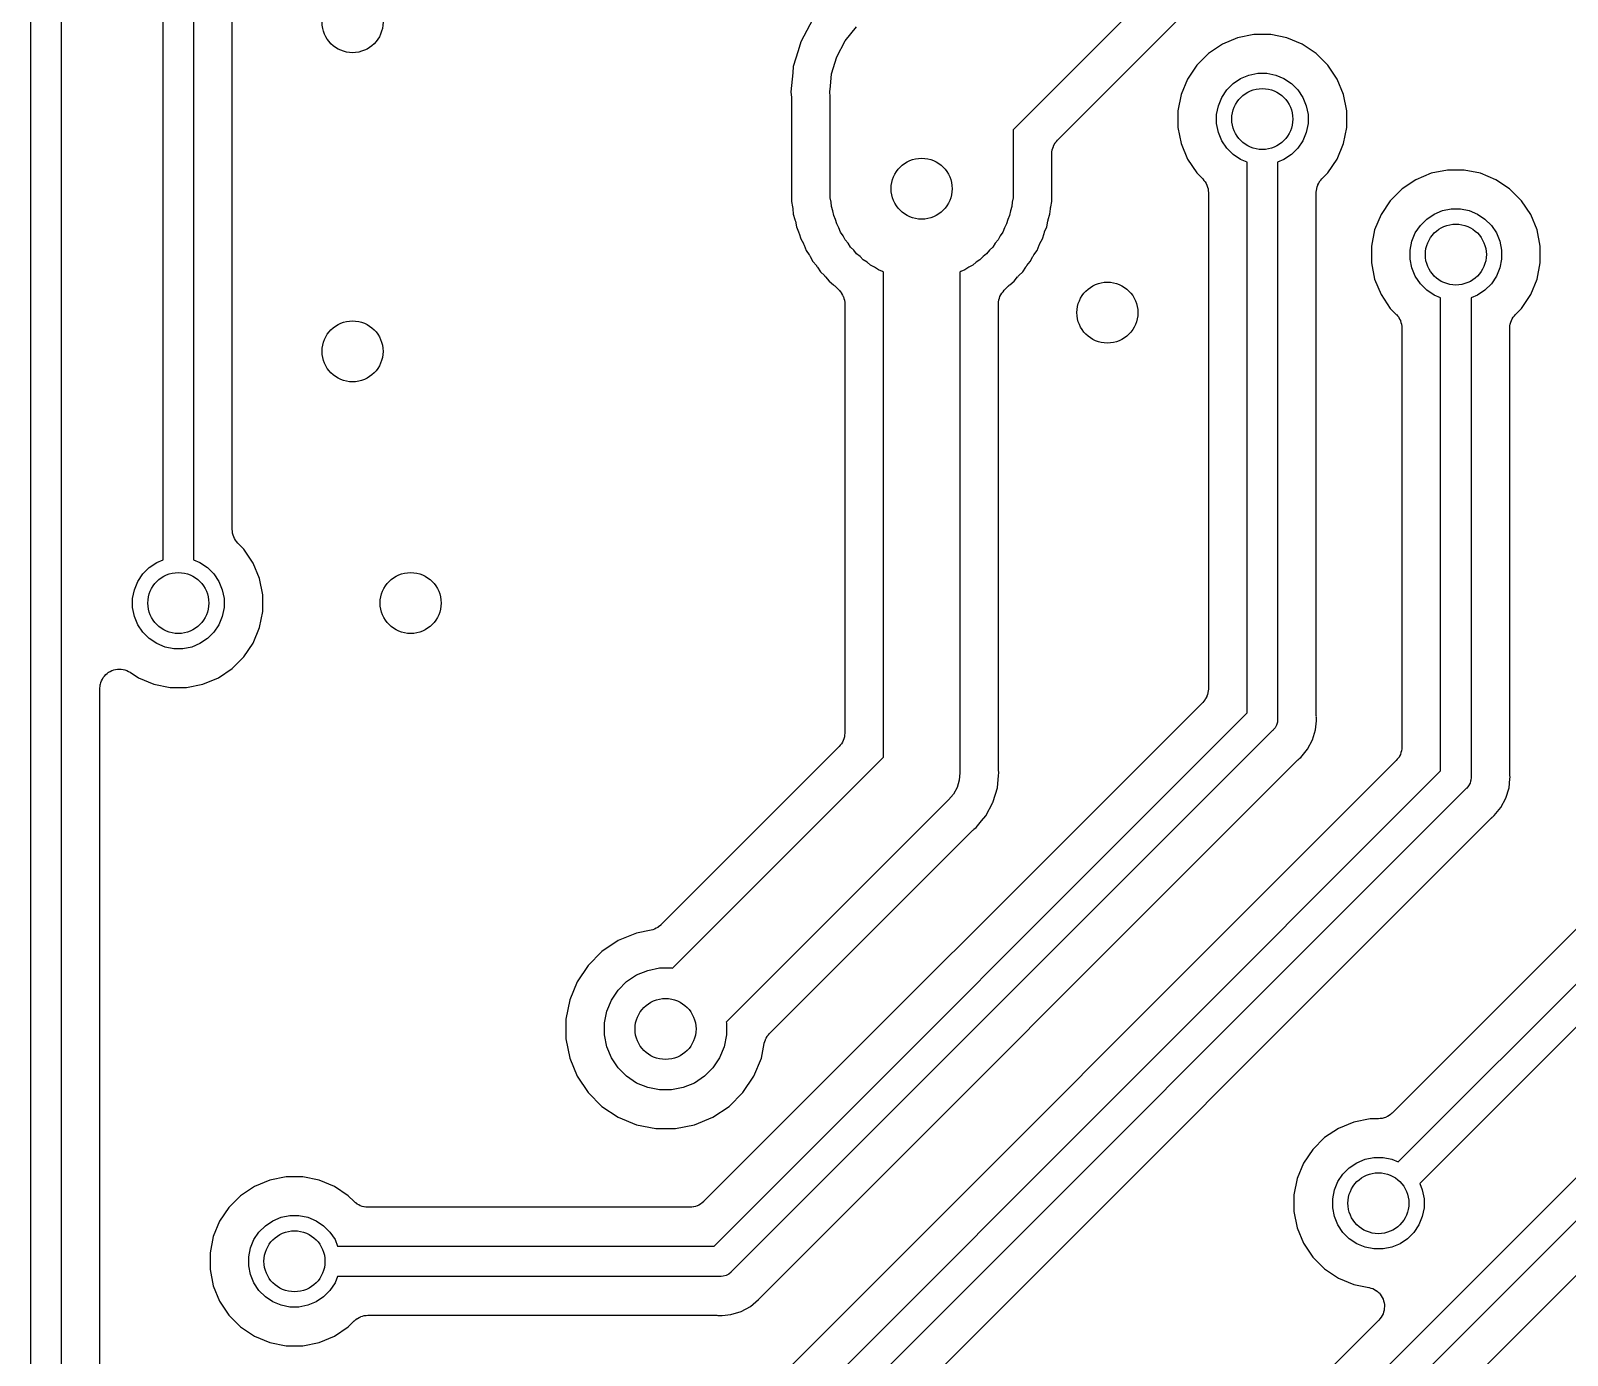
# Model space of a CAD drawing. Extents: x 49 to 143, y -149 to -38.
# Drawn here: x 95.17 to 105.25, y -91.29 to -82.61 of the extents above; entities that cross this region are included whole.
import ezdxf

# ---------------------------------------------------------------- set-up
doc = ezdxf.new("R2010")
doc.units = 0
doc.layers.add('BLACK', color=7, linetype='CONTINUOUS')

msp = doc.modelspace()

# ---------------------------------------------------------------- linework, layer by layer
at = {"layer": 'BLACK', "linetype": 'CONTINUOUS'}
for p, q in [((95.1705, -94.1226), (95.1705, -82.0265)), ((95.3705, -82.063), (95.3705, -94.086)), ((102.865, -82.007), (101.616, -83.2557)), ((96.039, -86.0767), (96.039, -82.3009)), ((96.239, -82.3374), (96.239, -86.0767)), ((101.907, -83.3237), (102.933, -82.2982)), ((96.493, -85.8779), (96.493, -82.4952)), ((100.302, -82.5304), (100.223, -82.6788)), ((100.515, -82.6722), (100.589, -82.5809)), ((103.089, -82.6523), (102.989, -82.6941)), ((103.196, -82.631), (103.089, -82.6523)), ((103.306, -82.631), (103.196, -82.631)), ((103.413, -82.6523), (103.306, -82.631)), ((103.513, -82.6941), (103.413, -82.6523)), ((100.205, -82.7386), (100.174, -82.8398)), ((100.223, -82.6788), (100.205, -82.7385)), ((100.205, -82.7385), (100.205, -82.7386)), ((100.459, -82.7765), (100.515, -82.6722)), ((102.898, -82.7547), (102.821, -82.8318)), ((102.989, -82.6941), (102.898, -82.7547)), ((103.604, -82.7547), (103.513, -82.6941)), ((103.681, -82.8318), (103.604, -82.7547)), ((100.174, -82.8398), (100.17, -82.882)), ((100.424, -82.8896), (100.459, -82.7765)), ((102.821, -82.8318), (102.76, -82.9226)), ((103.742, -82.9226), (103.681, -82.8318)), ((100.17, -82.882), (100.158, -83.0072)), ((100.413, -83.0072), (100.417, -82.9689)), ((100.417, -82.9689), (100.424, -82.8896)), ((102.76, -82.9226), (102.718, -83.0234)), ((103.018, -82.9938), (103.06, -82.952)), ((103.06, -82.952), (103.109, -82.9191)), ((103.109, -82.9191), (103.163, -82.8965)), ((103.163, -82.8965), (103.221, -82.885)), ((103.221, -82.885), (103.281, -82.885)), ((103.281, -82.885), (103.339, -82.8965)), ((103.339, -82.8965), (103.393, -82.9191)), ((103.393, -82.9191), (103.442, -82.952)), ((103.442, -82.952), (103.484, -82.9938)), ((103.784, -83.0234), (103.742, -82.9226)), ((100.158, -83.0072), (100.161, -83.0429)), ((100.161, -83.0429), (100.161, -83.0447)), ((100.161, -83.0447), (100.161, -83.0501)), ((100.161, -83.0501), (100.162, -83.0554)), ((100.162, -83.0554), (100.162, -83.7263)), ((100.416, -83.0367), (100.413, -83.0072)), ((100.416, -83.7013), (100.416, -83.0367)), ((102.718, -83.0234), (102.697, -83.1304)), ((102.963, -83.0975), (102.985, -83.0429)), ((102.985, -83.0429), (103.018, -82.9938)), ((103.484, -82.9938), (103.517, -83.0429)), ((103.517, -83.0429), (103.539, -83.0975)), ((103.805, -83.1304), (103.784, -83.0234)), ((102.697, -83.1304), (102.697, -83.2396)), ((102.951, -83.1555), (102.963, -83.0975)), ((102.951, -83.2145), (102.951, -83.1555)), ((103.539, -83.0975), (103.551, -83.1555)), ((103.551, -83.1555), (103.551, -83.2145)), ((103.805, -83.2396), (103.805, -83.1304)), ((101.616, -83.2557), (101.616, -83.7013)), ((102.697, -83.2396), (102.718, -83.3466)), ((102.963, -83.2725), (102.951, -83.2145)), ((102.985, -83.3271), (102.963, -83.2725)), ((103.539, -83.2725), (103.517, -83.3271)), ((103.551, -83.2145), (103.539, -83.2725)), ((103.784, -83.3466), (103.805, -83.2396)), ((101.876, -83.3759), (101.88, -83.3647)), ((101.88, -83.3635), (101.886, -83.3532)), ((101.88, -83.3642), (101.88, -83.3635)), ((101.88, -83.3647), (101.88, -83.3642)), ((101.886, -83.3532), (101.891, -83.3429)), ((101.891, -83.3429), (101.892, -83.3424)), ((101.892, -83.3418), (101.9, -83.3328)), ((101.892, -83.3424), (101.892, -83.3418)), ((101.9, -83.3328), (101.907, -83.3237)), ((102.718, -83.3466), (102.76, -83.4474)), ((103.018, -83.3762), (102.985, -83.3271)), ((103.517, -83.3271), (103.484, -83.3762)), ((103.742, -83.4474), (103.784, -83.3466)), ((101.87, -83.4118), (101.871, -83.4001)), ((101.87, -83.4131), (101.87, -83.4118)), ((101.87, -83.4135), (101.87, -83.4131)), ((101.87, -83.4131), (101.87, -83.4131)), ((101.87, -83.4131), (101.87, -83.4131)), ((101.87, -83.7263), (101.87, -83.4135)), ((101.871, -83.4001), (101.872, -83.3884)), ((101.872, -83.3884), (101.873, -83.3878)), ((101.873, -83.3871), (101.876, -83.3759)), ((101.873, -83.3878), (101.873, -83.3871)), ((102.76, -83.4474), (102.821, -83.5382)), ((103.06, -83.418), (103.018, -83.3762)), ((103.109, -83.4509), (103.06, -83.418)), ((103.151, -83.4683), (103.109, -83.4509)), ((103.151, -87.0806), (103.151, -83.4683)), ((103.393, -83.4509), (103.351, -83.4683)), ((103.351, -83.4683), (103.351, -87.1171)), ((103.442, -83.418), (103.393, -83.4509)), ((103.484, -83.3762), (103.442, -83.418)), ((103.681, -83.5382), (103.742, -83.4474)), ((102.821, -83.5382), (102.86, -83.5773)), ((103.642, -83.5773), (103.681, -83.5382)), ((104.359, -83.5413), (104.259, -83.5831)), ((104.466, -83.52), (104.359, -83.5413)), ((104.576, -83.52), (104.466, -83.52)), ((104.683, -83.5413), (104.576, -83.52)), ((104.783, -83.5831), (104.683, -83.5413)), ((102.86, -83.5773), (102.86, -83.5776)), ((102.86, -83.5776), (102.86, -83.5776)), ((102.86, -83.5776), (102.86, -83.5776)), ((102.86, -83.5776), (102.861, -83.5785)), ((102.861, -83.5785), (102.868, -83.5877)), ((102.868, -83.5877), (102.876, -83.5968)), ((102.876, -83.5968), (102.876, -83.5974)), ((102.876, -83.5974), (102.877, -83.5979)), ((102.877, -83.5979), (102.882, -83.6083)), ((102.882, -83.6083), (102.887, -83.6187)), ((102.887, -83.6187), (102.888, -83.6193)), ((102.888, -83.6193), (102.888, -83.6199)), ((102.888, -83.6199), (102.891, -83.6312)), ((102.891, -83.6312), (102.895, -83.6424)), ((102.895, -83.6424), (102.895, -83.6431)), ((102.895, -83.6431), (102.895, -83.6437)), ((102.895, -83.6437), (102.896, -83.6554)), ((102.896, -83.6554), (102.897, -83.6671)), ((102.897, -83.6671), (102.897, -86.9228)), ((103.605, -83.6653), (103.606, -83.6536)), ((103.605, -83.6666), (103.605, -83.6653)), ((103.605, -83.6667), (103.605, -83.6666)), ((103.605, -83.6666), (103.605, -83.6666)), ((103.605, -83.6671), (103.605, -83.6667)), ((103.605, -87.0984), (103.605, -83.6671)), ((103.606, -83.6536), (103.608, -83.642)), ((103.608, -83.6407), (103.611, -83.6295)), ((103.608, -83.6413), (103.608, -83.6407)), ((103.608, -83.642), (103.608, -83.6413)), ((103.611, -83.6295), (103.615, -83.6183)), ((103.615, -83.617), (103.621, -83.6067)), ((103.615, -83.6177), (103.615, -83.617)), ((103.615, -83.6183), (103.615, -83.6177)), ((103.621, -83.6067), (103.626, -83.5964)), ((103.626, -83.5964), (103.627, -83.5959)), ((103.627, -83.5953), (103.635, -83.5864)), ((103.627, -83.5959), (103.627, -83.5953)), ((103.635, -83.5864), (103.642, -83.5773)), ((104.168, -83.6437), (104.091, -83.7208)), ((104.259, -83.5831), (104.168, -83.6437)), ((104.874, -83.6437), (104.783, -83.5831)), ((104.951, -83.7208), (104.874, -83.6437)), ((100.162, -83.7263), (100.169, -83.7615)), ((100.169, -83.7615), (100.169, -83.7633)), ((100.169, -83.7633), (100.17, -83.7686)), ((100.17, -83.7686), (100.171, -83.7739)), ((100.171, -83.7739), (100.174, -83.8096)), ((100.422, -83.7303), (100.416, -83.7013)), ((100.424, -83.7598), (100.422, -83.7303)), ((100.433, -83.7882), (100.424, -83.7598)), ((101.607, -83.7598), (101.599, -83.7882)), ((101.61, -83.7303), (101.607, -83.7598)), ((101.616, -83.7013), (101.61, -83.7303)), ((101.857, -83.8096), (101.861, -83.7739)), ((101.861, -83.7721), (101.862, -83.7669)), ((101.861, -83.7739), (101.861, -83.7721)), ((101.862, -83.7669), (101.863, -83.7615)), ((101.863, -83.7615), (101.87, -83.7263)), ((104.091, -83.7208), (104.03, -83.8116)), ((104.433, -83.7855), (104.491, -83.774)), ((104.491, -83.774), (104.551, -83.774)), ((104.551, -83.774), (104.609, -83.7855)), ((105.012, -83.8116), (104.951, -83.7208)), ((100.174, -83.8096), (100.185, -83.844)), ((100.185, -83.844), (100.185, -83.8457)), ((100.185, -83.8457), (100.186, -83.8509)), ((100.186, -83.8509), (100.188, -83.8561)), ((100.188, -83.8561), (100.195, -83.8913)), ((100.439, -83.8172), (100.433, -83.7882)), ((100.45, -83.8446), (100.439, -83.8172)), ((100.459, -83.8729), (100.45, -83.8446)), ((100.473, -83.899), (100.459, -83.8729)), ((101.573, -83.8729), (101.559, -83.899)), ((101.581, -83.8446), (101.573, -83.8729)), ((101.593, -83.8172), (101.581, -83.8446)), ((101.599, -83.7882), (101.593, -83.8172)), ((101.837, -83.8913), (101.844, -83.8561)), ((101.844, -83.8543), (101.846, -83.8492)), ((101.844, -83.8561), (101.844, -83.8543)), ((101.846, -83.8492), (101.847, -83.844)), ((101.847, -83.844), (101.857, -83.8096)), ((104.03, -83.8116), (103.988, -83.9124)), ((104.288, -83.8828), (104.33, -83.841)), ((104.33, -83.841), (104.379, -83.8081)), ((104.379, -83.8081), (104.433, -83.7855)), ((104.609, -83.7855), (104.663, -83.8081)), ((104.663, -83.8081), (104.712, -83.841)), ((104.712, -83.841), (104.754, -83.8828)), ((105.054, -83.9124), (105.012, -83.8116)), ((100.195, -83.8913), (100.208, -83.9245)), ((100.208, -83.9245), (100.209, -83.9261)), ((100.209, -83.9261), (100.211, -83.9313)), ((100.211, -83.9313), (100.213, -83.9362)), ((100.213, -83.9362), (100.223, -83.9706)), ((100.223, -83.9706), (100.24, -84.0023)), ((100.484, -83.9264), (100.473, -83.899)), ((100.501, -83.951), (100.484, -83.9264)), ((100.515, -83.9772), (100.501, -83.951)), ((100.533, -84), (100.515, -83.9772)), ((101.517, -83.9772), (101.498, -84.0001)), ((101.531, -83.951), (101.517, -83.9772)), ((101.548, -83.9264), (101.531, -83.951)), ((101.559, -83.899), (101.548, -83.9264)), ((101.792, -84.0023), (101.809, -83.9706)), ((101.809, -83.9706), (101.819, -83.9362)), ((101.819, -83.9362), (101.82, -83.9345)), ((101.82, -83.9345), (101.822, -83.9296)), ((101.822, -83.9296), (101.823, -83.9245)), ((101.823, -83.9245), (101.837, -83.8913)), ((103.988, -83.9124), (103.967, -84.0194)), ((104.233, -83.9865), (104.255, -83.9319)), ((104.255, -83.9319), (104.288, -83.8828)), ((104.754, -83.8828), (104.787, -83.9319)), ((104.787, -83.9319), (104.809, -83.9865)), ((105.075, -84.0194), (105.054, -83.9124)), ((100.24, -84.0023), (100.241, -84.0038)), ((100.241, -84.0038), (100.243, -84.0088)), ((100.243, -84.0088), (100.245, -84.0135)), ((100.245, -84.0135), (100.259, -84.0467)), ((100.259, -84.0467), (100.279, -84.0766)), ((100.279, -84.0766), (100.28, -84.0781)), ((100.28, -84.0781), (100.282, -84.0828)), ((100.55, -84.0247), (100.533, -84)), ((100.571, -84.0456), (100.55, -84.0247)), ((100.589, -84.0685), (100.571, -84.0456)), ((100.612, -84.0873), (100.589, -84.0685)), ((101.442, -84.0685), (101.419, -84.0873)), ((101.461, -84.0456), (101.442, -84.0685)), ((101.482, -84.0247), (101.461, -84.0456)), ((101.498, -84.0001), (101.482, -84.0247)), ((101.75, -84.0813), (101.753, -84.0766)), ((101.753, -84.0766), (101.773, -84.0467)), ((101.773, -84.0467), (101.786, -84.0135)), ((101.786, -84.0135), (101.787, -84.0119)), ((101.787, -84.0119), (101.79, -84.0072)), ((101.79, -84.0072), (101.792, -84.0023)), ((103.967, -84.0194), (103.967, -84.1286)), ((104.221, -84.0445), (104.233, -83.9865)), ((104.221, -84.1035), (104.221, -84.0445)), ((104.809, -83.9865), (104.821, -84.0445)), ((104.821, -84.0445), (104.821, -84.1035)), ((105.075, -84.1286), (105.075, -84.0194)), ((100.282, -84.0828), (100.285, -84.0873)), ((100.285, -84.0873), (100.302, -84.119)), ((100.302, -84.119), (100.325, -84.1467)), ((100.325, -84.1467), (100.326, -84.1481)), ((100.326, -84.1481), (100.329, -84.1526)), ((100.329, -84.1526), (100.332, -84.1567)), ((100.332, -84.1567), (100.352, -84.1866)), ((100.633, -84.1082), (100.612, -84.0873)), ((100.658, -84.1247), (100.633, -84.1082)), ((100.681, -84.1435), (100.658, -84.1247)), ((100.707, -84.1575), (100.681, -84.1435)), ((100.732, -84.1739), (100.707, -84.1575)), ((100.759, -84.1852), (100.732, -84.1739)), ((101.3, -84.1739), (101.273, -84.1852)), ((101.325, -84.1575), (101.3, -84.1739)), ((101.351, -84.1435), (101.325, -84.1575)), ((101.374, -84.1247), (101.351, -84.1435)), ((101.398, -84.1082), (101.374, -84.1247)), ((101.419, -84.0873), (101.398, -84.1082)), ((101.679, -84.1866), (101.699, -84.1567)), ((101.699, -84.1567), (101.7, -84.1553)), ((101.7, -84.1553), (101.704, -84.1512)), ((101.704, -84.1512), (101.707, -84.1467)), ((101.707, -84.1467), (101.729, -84.119)), ((101.729, -84.119), (101.746, -84.0873)), ((101.746, -84.0873), (101.747, -84.0857)), ((101.747, -84.0857), (101.75, -84.0813)), ((103.967, -84.1286), (103.988, -84.2356)), ((104.233, -84.1615), (104.221, -84.1035)), ((104.255, -84.2161), (104.233, -84.1615)), ((104.809, -84.1615), (104.787, -84.2161)), ((104.821, -84.1035), (104.809, -84.1615)), ((105.054, -84.2356), (105.075, -84.1286)), ((100.352, -84.1866), (100.378, -84.212)), ((100.378, -84.212), (100.379, -84.2133)), ((100.379, -84.2133), (100.382, -84.2174)), ((100.382, -84.2174), (100.386, -84.2212)), ((100.386, -84.2212), (100.409, -84.249)), ((100.409, -84.249), (100.437, -84.2718)), ((100.437, -84.2718), (100.438, -84.2729)), ((100.438, -84.2729), (100.442, -84.2767)), ((100.442, -84.2767), (100.446, -84.2801)), ((100.446, -84.2801), (100.475, -84.3087)), ((100.766, -84.1889), (100.759, -84.1852)), ((100.766, -87.3701), (100.766, -84.1889)), ((101.273, -84.1852), (101.266, -84.1889)), ((101.266, -84.1889), (101.266, -87.4614)), ((101.557, -84.3087), (101.586, -84.2801)), ((101.586, -84.2801), (101.587, -84.2789)), ((101.587, -84.2789), (101.591, -84.2756)), ((101.591, -84.2756), (101.595, -84.2718)), ((101.595, -84.2718), (101.623, -84.249)), ((101.623, -84.249), (101.645, -84.2212)), ((101.645, -84.2212), (101.647, -84.2199)), ((101.647, -84.2199), (101.65, -84.2161)), ((101.65, -84.2161), (101.654, -84.212)), ((101.654, -84.212), (101.679, -84.1866)), ((103.988, -84.2356), (104.03, -84.3364)), ((104.288, -84.2652), (104.255, -84.2161)), ((104.33, -84.307), (104.288, -84.2652)), ((104.754, -84.2652), (104.712, -84.307)), ((104.787, -84.2161), (104.754, -84.2652)), ((105.012, -84.3364), (105.054, -84.2356)), ((100.475, -84.3087), (100.475, -84.309)), ((100.475, -84.309), (100.475, -84.3091)), ((100.475, -84.3091), (100.475, -84.3091)), ((100.475, -84.3091), (100.476, -84.31)), ((100.476, -84.31), (100.483, -84.3192)), ((100.483, -84.3192), (100.491, -84.3283)), ((100.491, -84.3283), (100.491, -84.3289)), ((100.491, -84.3289), (100.491, -84.3294)), ((100.491, -84.3294), (100.497, -84.3398)), ((100.497, -84.3398), (100.502, -84.3501)), ((100.502, -84.3501), (100.502, -84.3508)), ((100.502, -84.3508), (100.503, -84.3514)), ((100.503, -84.3514), (100.506, -84.3627)), ((100.506, -84.3627), (100.509, -84.3739)), ((100.509, -84.3739), (100.509, -84.3745)), ((100.509, -84.3745), (100.51, -84.3752)), ((100.51, -84.3752), (100.511, -84.3869)), ((101.521, -84.3851), (101.522, -84.3734)), ((101.522, -84.3734), (101.523, -84.3728)), ((101.523, -84.3721), (101.526, -84.3609)), ((101.523, -84.3728), (101.523, -84.3721)), ((101.526, -84.3609), (101.53, -84.3497)), ((101.53, -84.3485), (101.536, -84.3382)), ((101.53, -84.3492), (101.53, -84.3485)), ((101.53, -84.3497), (101.53, -84.3492)), ((101.536, -84.3382), (101.541, -84.3279)), ((101.541, -84.3279), (101.542, -84.3274)), ((101.542, -84.3268), (101.55, -84.3178)), ((101.542, -84.3274), (101.542, -84.3268)), ((101.55, -84.3178), (101.557, -84.3087)), ((104.03, -84.3364), (104.091, -84.4272)), ((104.379, -84.3399), (104.33, -84.307)), ((104.421, -84.3573), (104.379, -84.3399)), ((104.421, -87.4616), (104.421, -84.3573)), ((104.663, -84.3399), (104.621, -84.3573)), ((104.621, -84.3573), (104.621, -87.4981)), ((104.712, -84.307), (104.663, -84.3399)), ((104.951, -84.4272), (105.012, -84.3364)), ((100.511, -84.3869), (100.512, -84.3985)), ((100.512, -84.3985), (100.512, -87.2123)), ((101.52, -84.3968), (101.521, -84.3851)), ((101.52, -84.3981), (101.52, -84.3968)), ((101.52, -84.3985), (101.52, -84.3981)), ((101.52, -84.3981), (101.52, -84.3981)), ((101.52, -84.3981), (101.52, -84.3981)), ((101.52, -87.4427), (101.52, -84.3985)), ((104.091, -84.4272), (104.13, -84.4663)), ((104.13, -84.4663), (104.13, -84.4666)), ((104.13, -84.4666), (104.13, -84.4666)), ((104.13, -84.4666), (104.13, -84.4666)), ((104.13, -84.4666), (104.131, -84.4675)), ((104.131, -84.4675), (104.138, -84.4767)), ((104.138, -84.4767), (104.146, -84.4858)), ((104.897, -84.4843), (104.905, -84.4754)), ((104.905, -84.4754), (104.912, -84.4663)), ((104.912, -84.4663), (104.951, -84.4272)), ((104.146, -84.4858), (104.146, -84.4864)), ((104.146, -84.4864), (104.147, -84.4869)), ((104.147, -84.4869), (104.152, -84.4974)), ((104.152, -84.4974), (104.157, -84.5077)), ((104.157, -84.5077), (104.158, -84.5083)), ((104.158, -84.5083), (104.158, -84.5089)), ((104.158, -84.5089), (104.161, -84.5202)), ((104.161, -84.5202), (104.165, -84.5314)), ((104.165, -84.5314), (104.165, -84.5321)), ((104.165, -84.5321), (104.165, -84.5327)), ((104.165, -84.5327), (104.166, -84.5444)), ((104.166, -84.5444), (104.167, -84.5561)), ((104.167, -84.5561), (104.167, -87.3038)), ((104.875, -84.5543), (104.876, -84.5426)), ((104.875, -84.5556), (104.875, -84.5543)), ((104.875, -84.5557), (104.875, -84.5556)), ((104.875, -84.5556), (104.875, -84.5556)), ((104.875, -84.5561), (104.875, -84.5557)), ((104.875, -87.4794), (104.875, -84.5561)), ((104.876, -84.5426), (104.878, -84.531)), ((104.878, -84.5297), (104.881, -84.5185)), ((104.878, -84.5303), (104.878, -84.5297)), ((104.878, -84.531), (104.878, -84.5303)), ((104.881, -84.5185), (104.885, -84.5073)), ((104.885, -84.506), (104.891, -84.4957)), ((104.885, -84.5067), (104.885, -84.506)), ((104.885, -84.5073), (104.885, -84.5067)), ((104.891, -84.4957), (104.896, -84.4854)), ((104.896, -84.4854), (104.897, -84.4849)), ((104.897, -84.4849), (104.897, -84.4843)), ((96.4941, -85.8896), (96.493, -85.8779)), ((96.4952, -85.9013), (96.4941, -85.8896)), ((96.4954, -85.9019), (96.4952, -85.9013)), ((96.4954, -85.9026), (96.4954, -85.9019)), ((96.4988, -85.9138), (96.4954, -85.9026)), ((96.5021, -85.9251), (96.4988, -85.9138)), ((96.5024, -85.9257), (96.5021, -85.9251)), ((96.5026, -85.9263), (96.5024, -85.9257)), ((96.5081, -85.9367), (96.5026, -85.9263)), ((96.5135, -85.9471), (96.5081, -85.9367)), ((96.5139, -85.9476), (96.5135, -85.9471)), ((96.5142, -85.9482), (96.5139, -85.9476)), ((96.5216, -85.9573), (96.5142, -85.9482)), ((96.529, -85.9665), (96.5216, -85.9573)), ((96.5299, -85.9674), (96.529, -85.9665)), ((96.5302, -85.9677), (96.5299, -85.9674)), ((96.5299, -85.9674), (96.5299, -85.9674)), ((96.5299, -85.9674), (96.5299, -85.9674)), ((96.5693, -86.0068), (96.5302, -85.9677)), ((95.9478, -86.127), (95.9969, -86.0941)), ((95.9969, -86.0941), (96.039, -86.0767)), ((96.239, -86.0767), (96.2811, -86.0941)), ((96.2811, -86.0941), (96.3302, -86.127)), ((96.6299, -86.0976), (96.5693, -86.0068)), ((95.8731, -86.2179), (95.906, -86.1688)), ((95.906, -86.1688), (95.9478, -86.127)), ((96.3302, -86.127), (96.372, -86.1688)), ((96.372, -86.1688), (96.4049, -86.2179)), ((96.6717, -86.1984), (96.6299, -86.0976)), ((95.839, -86.3305), (95.8505, -86.2725)), ((95.8505, -86.2725), (95.8731, -86.2179)), ((96.4049, -86.2179), (96.4275, -86.2725)), ((96.4275, -86.2725), (96.439, -86.3305)), ((96.693, -86.3054), (96.6717, -86.1984)), ((95.839, -86.3895), (95.839, -86.3305)), ((95.8505, -86.4475), (95.839, -86.3895)), ((96.439, -86.3895), (96.4275, -86.4475)), ((96.439, -86.3305), (96.439, -86.3895)), ((96.693, -86.4146), (96.693, -86.3054)), ((95.8731, -86.5021), (95.8505, -86.4475)), ((96.4275, -86.4475), (96.4049, -86.5021)), ((96.6717, -86.5216), (96.693, -86.4146)), ((95.906, -86.5512), (95.8731, -86.5021)), ((95.9478, -86.593), (95.906, -86.5512)), ((95.9969, -86.6259), (95.9478, -86.593)), ((96.3302, -86.593), (96.2811, -86.6259)), ((96.372, -86.5512), (96.3302, -86.593)), ((96.4049, -86.5021), (96.372, -86.5512)), ((96.6299, -86.6224), (96.6717, -86.5216)), ((96.0515, -86.6485), (95.9969, -86.6259)), ((96.1095, -86.66), (96.0515, -86.6485)), ((96.1685, -86.66), (96.1095, -86.66)), ((96.2265, -86.6485), (96.1685, -86.66)), ((96.2811, -86.6259), (96.2265, -86.6485)), ((96.5693, -86.7132), (96.6299, -86.6224)), ((95.7039, -86.8023), (95.7154, -86.7989)), ((95.7154, -86.7989), (95.7271, -86.7954)), ((95.7271, -86.7954), (95.7274, -86.7954)), ((95.7274, -86.7954), (95.7277, -86.7953)), ((95.7277, -86.7953), (95.7396, -86.7942)), ((95.7396, -86.7942), (95.7518, -86.7931)), ((95.7518, -86.7931), (95.7521, -86.7931)), ((95.7521, -86.7931), (95.7523, -86.7931)), ((95.7523, -86.7931), (95.7644, -86.7944)), ((95.7644, -86.7944), (95.7764, -86.7956)), ((95.7764, -86.7956), (95.7767, -86.7956)), ((95.7767, -86.7956), (95.777, -86.7957)), ((95.777, -86.7957), (95.7887, -86.7993)), ((95.7887, -86.7993), (95.8002, -86.8028)), ((96.4014, -86.8509), (96.4922, -86.7903)), ((96.4922, -86.7903), (96.5693, -86.7132)), ((95.6258, -86.9062), (95.6271, -86.8942)), ((95.6271, -86.8942), (95.6272, -86.894)), ((95.6272, -86.8937), (95.6309, -86.882)), ((95.6272, -86.894), (95.6272, -86.8937)), ((95.6309, -86.882), (95.6345, -86.8706)), ((95.6345, -86.8706), (95.6346, -86.8703)), ((95.6346, -86.8703), (95.6347, -86.87)), ((95.6347, -86.87), (95.6406, -86.8594)), ((95.6406, -86.8594), (95.6464, -86.8488)), ((95.6464, -86.8488), (95.6465, -86.8486)), ((95.6465, -86.8486), (95.6467, -86.8483)), ((95.6467, -86.8483), (95.6544, -86.8391)), ((95.6544, -86.8391), (95.6622, -86.8297)), ((95.6622, -86.8297), (95.6624, -86.8296)), ((95.6624, -86.8296), (95.6626, -86.8293)), ((95.6626, -86.8293), (95.672, -86.8218)), ((95.672, -86.8218), (95.6814, -86.8141)), ((95.6814, -86.8141), (95.6817, -86.814)), ((95.6817, -86.814), (95.6819, -86.8138)), ((95.6819, -86.8138), (95.6926, -86.8082)), ((95.6926, -86.8082), (95.7034, -86.8025)), ((95.7034, -86.8025), (95.7036, -86.8025)), ((95.7036, -86.8025), (95.7039, -86.8023)), ((95.8002, -86.8028), (95.8004, -86.8029)), ((95.8004, -86.8029), (95.8007, -86.803)), ((95.8007, -86.803), (95.8114, -86.8088)), ((95.8114, -86.8088), (95.822, -86.8145)), ((95.822, -86.8145), (95.8766, -86.8509)), ((95.8766, -86.8509), (95.9774, -86.8927)), ((95.9774, -86.8927), (96.0844, -86.914)), ((96.1936, -86.914), (96.3006, -86.8927)), ((96.3006, -86.8927), (96.4014, -86.8509)), ((95.6245, -86.9183), (95.6258, -86.9062)), ((95.6245, -86.9188), (95.6245, -86.9183)), ((95.6245, -86.9189), (95.6245, -86.9188)), ((95.6245, -86.9201), (95.6245, -86.9189)), ((95.6245, -86.9189), (95.6245, -86.9189)), ((95.6245, -93.9282), (95.6245, -86.9201)), ((96.0844, -86.914), (96.1936, -86.914)), ((102.875, -86.9945), (102.867, -87.0035)), ((102.876, -86.9934), (102.875, -86.9939)), ((102.875, -86.9939), (102.875, -86.9945)), ((102.881, -86.9831), (102.876, -86.9934)), ((102.887, -86.9728), (102.881, -86.9831)), ((102.891, -86.9603), (102.887, -86.9716)), ((102.887, -86.9716), (102.887, -86.9722)), ((102.887, -86.9722), (102.887, -86.9728)), ((102.894, -86.9492), (102.891, -86.9603)), ((102.896, -86.9362), (102.894, -86.9479)), ((102.894, -86.9479), (102.894, -86.9485)), ((102.894, -86.9485), (102.894, -86.9492)), ((102.897, -86.9245), (102.896, -86.9362)), ((102.897, -86.9228), (102.897, -86.9232)), ((102.897, -86.9232), (102.897, -86.9232)), ((102.897, -86.9232), (102.897, -86.9232)), ((102.897, -86.9232), (102.897, -86.9245)), ((102.86, -87.0126), (99.5856, -90.2868)), ((99.6536, -90.578), (103.151, -87.0806)), ((102.867, -87.0035), (102.86, -87.0126)), ((103.606, -87.1037), (103.605, -87.0984)), ((103.605, -87.1091), (103.606, -87.1037)), ((103.318, -87.1962), (99.7692, -90.7452)), ((103.322, -87.1931), (103.318, -87.1962)), ((103.325, -87.1892), (103.322, -87.1931)), ((103.331, -87.1823), (103.325, -87.1892)), ((103.325, -87.1892), (103.325, -87.1892)), ((103.335, -87.1778), (103.331, -87.1823)), ((103.344, -87.1605), (103.335, -87.1778)), ((103.35, -87.1416), (103.344, -87.1605)), ((103.351, -87.1269), (103.35, -87.1416)), ((103.351, -87.1171), (103.351, -87.122)), ((103.351, -87.122), (103.351, -87.1269)), ((103.351, -87.1269), (103.351, -87.1269)), ((103.58, -87.2581), (103.6, -87.1914)), ((103.6, -87.1914), (103.606, -87.1332)), ((103.606, -87.1108), (103.605, -87.1091)), ((103.607, -87.122), (103.606, -87.1108)), ((103.606, -87.1332), (103.607, -87.122)), ((103.606, -87.1332), (103.606, -87.1332)), ((100.475, -87.3021), (99.3054, -88.4714)), ((100.482, -87.2931), (100.475, -87.3021)), ((100.49, -87.2841), (100.482, -87.2931)), ((100.496, -87.2726), (100.49, -87.283)), ((100.49, -87.283), (100.49, -87.2835)), ((100.49, -87.2835), (100.49, -87.2841)), ((100.502, -87.2624), (100.496, -87.2726)), ((100.505, -87.25), (100.502, -87.2611)), ((100.502, -87.2611), (100.502, -87.2617)), ((100.502, -87.2617), (100.502, -87.2624)), ((100.509, -87.2387), (100.505, -87.25)), ((100.51, -87.2258), (100.509, -87.2374)), ((100.509, -87.2374), (100.509, -87.2381)), ((100.509, -87.2381), (100.509, -87.2387)), ((100.512, -87.2141), (100.51, -87.2258)), ((100.512, -87.2123), (100.512, -87.2128)), ((100.512, -87.2128), (100.512, -87.2128)), ((100.512, -87.2128), (100.512, -87.2128)), ((100.512, -87.2128), (100.512, -87.2141)), ((103.547, -87.3196), (103.58, -87.2581)), ((104.167, -87.3055), (104.166, -87.3172)), ((104.167, -87.3038), (104.167, -87.3042)), ((104.167, -87.3042), (104.167, -87.3042)), ((104.167, -87.3042), (104.167, -87.3042)), ((104.167, -87.3042), (104.167, -87.3055)), ((99.3808, -88.7552), (100.766, -87.3701)), ((99.962, -90.9116), (103.485, -87.389)), ((104.13, -87.3936), (99.9666, -91.5568)), ((103.485, -87.389), (103.486, -87.3878)), ((103.486, -87.3878), (103.49, -87.3844)), ((103.49, -87.3844), (103.494, -87.3807)), ((103.494, -87.3807), (103.503, -87.3735)), ((103.503, -87.3735), (103.547, -87.3196)), ((104.137, -87.3845), (104.13, -87.3936)), ((104.145, -87.3755), (104.137, -87.3845)), ((104.146, -87.3744), (104.145, -87.3749)), ((104.145, -87.3749), (104.145, -87.3755)), ((104.151, -87.3641), (104.146, -87.3744)), ((104.157, -87.3538), (104.151, -87.3641)), ((104.161, -87.3413), (104.157, -87.3526)), ((104.157, -87.3526), (104.157, -87.3532)), ((104.157, -87.3532), (104.157, -87.3538)), ((104.164, -87.3302), (104.161, -87.3413)), ((104.166, -87.3172), (104.164, -87.3289)), ((104.164, -87.3289), (104.164, -87.3295)), ((104.164, -87.3295), (104.164, -87.3302)), ((100.035, -91.848), (104.421, -87.4616)), ((101.267, -87.4737), (101.262, -87.5227)), ((101.266, -87.4614), (101.267, -87.4737)), ((101.513, -87.5725), (101.52, -87.4922)), ((101.52, -87.448), (101.52, -87.4427)), ((101.52, -87.4534), (101.52, -87.448)), ((101.52, -87.4552), (101.52, -87.4534)), ((101.522, -87.4737), (101.52, -87.4552)), ((101.52, -87.4922), (101.522, -87.4737)), ((101.52, -87.4922), (101.52, -87.4922)), ((104.621, -87.4981), (104.621, -87.503)), ((104.621, -87.503), (104.621, -87.5079)), ((104.876, -87.4847), (104.875, -87.4794)), ((104.875, -87.4901), (104.876, -87.4847)), ((104.876, -87.4918), (104.875, -87.4901)), ((104.877, -87.503), (104.876, -87.4918)), ((104.876, -87.5142), (104.877, -87.503)), ((104.588, -87.5772), (100.15, -92.0152)), ((101.248, -87.5698), (101.225, -87.6133)), ((101.255, -87.5457), (101.248, -87.5698)), ((101.262, -87.5227), (101.255, -87.5457)), ((101.485, -87.6629), (101.513, -87.5725)), ((104.592, -87.5741), (104.588, -87.5772)), ((104.605, -87.5588), (104.592, -87.5741)), ((104.614, -87.5415), (104.605, -87.5588)), ((104.617, -87.5294), (104.614, -87.5415)), ((104.62, -87.5226), (104.617, -87.5294)), ((104.621, -87.5079), (104.62, -87.517)), ((104.62, -87.517), (104.62, -87.5226)), ((104.621, -87.5079), (104.621, -87.5079)), ((104.85, -87.6391), (104.87, -87.5724)), ((104.87, -87.5724), (104.876, -87.5142)), ((104.876, -87.5142), (104.876, -87.5142)), ((101.184, -87.6592), (99.7343, -89.1087)), ((101.193, -87.6513), (101.184, -87.6592)), ((101.225, -87.6133), (101.193, -87.6513)), ((101.437, -87.7551), (101.484, -87.6675)), ((101.484, -87.6675), (101.485, -87.663)), ((101.485, -87.663), (101.485, -87.6629)), ((104.773, -87.7545), (104.817, -87.7006)), ((104.817, -87.7006), (104.85, -87.6391)), ((100.734, -91.7911), (104.755, -87.77)), ((101.374, -87.8318), (101.409, -87.7889)), ((101.409, -87.7889), (101.437, -87.7551)), ((104.755, -87.77), (104.756, -87.7688)), ((104.756, -87.7688), (104.76, -87.7654)), ((104.76, -87.7654), (104.764, -87.7617)), ((104.764, -87.7617), (104.773, -87.7545)), ((100.018, -89.1841), (101.35, -87.852)), ((101.35, -87.852), (101.352, -87.8508)), ((101.352, -87.8508), (101.356, -87.8474)), ((101.356, -87.8474), (101.359, -87.8436)), ((101.359, -87.8436), (101.374, -87.8318)), ((103.762, -91.677), (107.342, -88.0966)), ((107.509, -88.2122), (103.903, -91.8184)), ((105.527, -88.2826), (104.104, -89.7058)), ((104.143, -90.026), (105.818, -88.3506)), ((104.223, -91.8574), (107.676, -88.405)), ((99.2404, -88.5061), (99.1447, -88.5251)), ((99.2515, -88.5027), (99.2404, -88.5061)), ((99.2627, -88.4995), (99.2515, -88.5027)), ((99.2634, -88.4991), (99.2627, -88.4995)), ((99.2641, -88.4989), (99.2634, -88.4991)), ((99.2744, -88.4934), (99.2641, -88.4989)), ((99.2847, -88.4881), (99.2744, -88.4934)), ((99.2853, -88.4876), (99.2847, -88.4881)), ((99.286, -88.4873), (99.2853, -88.4876)), ((99.295, -88.4799), (99.286, -88.4873)), ((99.3041, -88.4726), (99.295, -88.4799)), ((99.3051, -88.4716), (99.3041, -88.4726)), ((99.3052, -88.4716), (99.3051, -88.4716)), ((99.3051, -88.4716), (99.3051, -88.4716)), ((99.3054, -88.4714), (99.3052, -88.4716)), ((105.985, -88.4662), (104.284, -90.1674)), ((99.0257, -88.5744), (98.9186, -88.646)), ((99.1447, -88.5251), (99.0257, -88.5744)), ((98.9186, -88.646), (98.8275, -88.7371)), ((98.8275, -88.7371), (98.7559, -88.8442)), ((99.0805, -88.8433), (99.146, -88.7995)), ((99.146, -88.7995), (99.2188, -88.7694)), ((99.2188, -88.7694), (99.2961, -88.754)), ((99.2961, -88.754), (99.3749, -88.754)), ((99.3749, -88.754), (99.3808, -88.7552)), ((98.7559, -88.8442), (98.7066, -88.9632)), ((98.981, -88.9645), (99.0248, -88.899)), ((99.0248, -88.899), (99.0805, -88.8433)), ((98.7066, -88.9632), (98.6815, -89.0896)), ((98.9509, -89.0373), (98.981, -88.9645)), ((98.6815, -89.0896), (98.6815, -89.2184)), ((98.9355, -89.1146), (98.9509, -89.0373)), ((98.9355, -89.1934), (98.9355, -89.1146)), ((99.7343, -89.1087), (99.7355, -89.1146)), ((99.7355, -89.1146), (99.7355, -89.1934)), ((98.6815, -89.2184), (98.7066, -89.3448)), ((98.9509, -89.2707), (98.9355, -89.1934)), ((99.7355, -89.1934), (99.7201, -89.2707)), ((99.9913, -89.2238), (99.9969, -89.2135)), ((99.9969, -89.2135), (100.002, -89.2033)), ((100.002, -89.2033), (100.003, -89.2027)), ((100.003, -89.2021), (100.011, -89.1931)), ((100.003, -89.2027), (100.003, -89.2021)), ((100.011, -89.1931), (100.018, -89.1841)), ((98.981, -89.3435), (98.9509, -89.2707)), ((99.7201, -89.2707), (99.69, -89.3435)), ((99.9644, -89.3448), (99.9834, -89.2491)), ((99.9834, -89.2491), (99.9834, -89.2488)), ((99.9834, -89.2488), (99.9835, -89.2488)), ((99.9835, -89.2488), (99.9837, -89.2474)), ((99.9835, -89.2488), (99.9835, -89.2488)), ((99.9837, -89.2474), (99.9873, -89.2362)), ((99.9873, -89.2362), (99.9907, -89.2251)), ((99.9907, -89.2251), (99.991, -89.2245)), ((99.991, -89.2245), (99.9913, -89.2238)), ((98.7066, -89.3448), (98.7559, -89.4638)), ((99.0248, -89.409), (98.981, -89.3435)), ((99.0805, -89.4647), (99.0248, -89.409)), ((99.6462, -89.409), (99.5905, -89.4647)), ((99.69, -89.3435), (99.6462, -89.409)), ((99.9151, -89.4638), (99.9644, -89.3448)), ((98.7559, -89.4638), (98.8275, -89.5709)), ((99.146, -89.5085), (99.0805, -89.4647)), ((99.2188, -89.5386), (99.146, -89.5085)), ((99.525, -89.5085), (99.4522, -89.5386)), ((99.5905, -89.4647), (99.525, -89.5085)), ((99.8435, -89.5709), (99.9151, -89.4638)), ((98.8275, -89.5709), (98.9186, -89.662)), ((99.2961, -89.554), (99.2188, -89.5386)), ((99.3749, -89.554), (99.2961, -89.554)), ((99.4522, -89.5386), (99.3749, -89.554)), ((99.7524, -89.662), (99.8435, -89.5709)), ((98.9186, -89.662), (99.0257, -89.7336)), ((99.6453, -89.7336), (99.7524, -89.662)), ((104.083, -89.7225), (104.073, -89.7279)), ((104.084, -89.7218), (104.083, -89.7221)), ((104.083, -89.7221), (104.083, -89.7225)), ((104.093, -89.7144), (104.084, -89.7218)), ((104.102, -89.707), (104.093, -89.7144)), ((104.103, -89.7061), (104.102, -89.707)), ((104.104, -89.7058), (104.103, -89.7061)), ((104.103, -89.7061), (104.103, -89.7061)), ((104.103, -89.7061), (104.103, -89.7061)), ((99.0257, -89.7336), (99.1447, -89.7829)), ((99.1447, -89.7829), (99.2711, -89.808)), ((99.2711, -89.808), (99.3999, -89.808)), ((99.3999, -89.808), (99.5263, -89.7829)), ((99.5263, -89.7829), (99.6453, -89.7336)), ((103.751, -89.8061), (103.66, -89.8667)), ((103.851, -89.7643), (103.751, -89.8061)), ((103.958, -89.743), (103.851, -89.7643)), ((104.014, -89.743), (103.958, -89.743)), ((104.025, -89.7419), (104.014, -89.743)), ((104.037, -89.7408), (104.025, -89.7419)), ((104.038, -89.7406), (104.037, -89.7408)), ((104.05, -89.7372), (104.038, -89.7406)), ((104.038, -89.7406), (104.038, -89.7406)), ((104.061, -89.7339), (104.05, -89.7372)), ((104.062, -89.7336), (104.061, -89.7339)), ((104.073, -89.7279), (104.062, -89.7334)), ((104.062, -89.7334), (104.062, -89.7336)), ((103.66, -89.8667), (103.583, -89.9438)), ((103.583, -89.9438), (103.522, -90.0346)), ((103.871, -90.0311), (103.925, -90.0085)), ((103.925, -90.0085), (103.983, -89.997)), ((103.983, -89.997), (104.043, -89.997)), ((104.043, -89.997), (104.101, -90.0085)), ((104.101, -90.0085), (104.143, -90.026)), ((96.8464, -90.124), (96.7394, -90.1453)), ((96.9556, -90.124), (96.8464, -90.124)), ((97.0626, -90.1453), (96.9556, -90.124)), ((103.522, -90.0346), (103.48, -90.1354)), ((103.747, -90.1549), (103.78, -90.1058)), ((103.78, -90.1058), (103.822, -90.064)), ((103.822, -90.064), (103.871, -90.0311)), ((96.6386, -90.1871), (96.5478, -90.2477)), ((96.7394, -90.1453), (96.6386, -90.1871)), ((97.1634, -90.1871), (97.0626, -90.1453)), ((97.2542, -90.2477), (97.1634, -90.1871)), ((103.48, -90.1354), (103.459, -90.2424)), ((103.713, -90.2675), (103.725, -90.2095)), ((103.725, -90.2095), (103.747, -90.1549)), ((104.284, -90.1674), (104.301, -90.2095)), ((104.301, -90.2095), (104.313, -90.2675)), ((96.4707, -90.3248), (96.4101, -90.4156)), ((96.5478, -90.2477), (96.4707, -90.3248)), ((97.2933, -90.2868), (97.2542, -90.2477)), ((97.3023, -90.2942), (97.2933, -90.2868)), ((97.3113, -90.3018), (97.3023, -90.2942)), ((97.3119, -90.3021), (97.3113, -90.3018)), ((97.3124, -90.3025), (97.3119, -90.3021)), ((97.3228, -90.3081), (97.3124, -90.3025)), ((97.333, -90.3137), (97.3228, -90.3081)), ((97.3337, -90.3139), (97.333, -90.3137)), ((97.3343, -90.3142), (97.3337, -90.3139)), ((97.3455, -90.3177), (97.3343, -90.3142)), ((97.3567, -90.3212), (97.3455, -90.3177)), ((97.3573, -90.3213), (97.3567, -90.3212)), ((97.358, -90.3215), (97.3573, -90.3213)), ((97.3697, -90.3227), (97.358, -90.3215)), ((97.3813, -90.324), (97.3697, -90.3227)), ((97.3826, -90.324), (97.3813, -90.324)), ((97.3827, -90.324), (97.3826, -90.324)), ((97.3826, -90.324), (97.3826, -90.324)), ((97.3831, -90.324), (97.3827, -90.324)), ((99.4958, -90.324), (97.3831, -90.324)), ((99.5074, -90.3229), (99.4958, -90.324)), ((99.5191, -90.3218), (99.5074, -90.3229)), ((99.5198, -90.3216), (99.5191, -90.3218)), ((99.5204, -90.3216), (99.5198, -90.3216)), ((99.5316, -90.3182), (99.5204, -90.3216)), ((99.5429, -90.3149), (99.5316, -90.3182)), ((99.5435, -90.3146), (99.5429, -90.3149)), ((99.5442, -90.3144), (99.5435, -90.3146)), ((99.5545, -90.3089), (99.5442, -90.3144)), ((99.5649, -90.3035), (99.5545, -90.3089)), ((99.5655, -90.3031), (99.5649, -90.3035)), ((99.566, -90.3028), (99.5655, -90.3031)), ((99.5751, -90.2954), (99.566, -90.3028)), ((99.5843, -90.288), (99.5751, -90.2954)), ((99.5852, -90.2871), (99.5843, -90.288)), ((99.5853, -90.2871), (99.5852, -90.2871)), ((99.5856, -90.2868), (99.5853, -90.2871)), ((99.5853, -90.2871), (99.5853, -90.2871)), ((103.459, -90.2424), (103.459, -90.3516)), ((103.713, -90.3265), (103.713, -90.2675)), ((103.725, -90.3845), (103.713, -90.3265)), ((104.313, -90.3265), (104.301, -90.3845)), ((104.313, -90.2675), (104.313, -90.3265)), ((96.4101, -90.4156), (96.3683, -90.5164)), ((96.7098, -90.445), (96.7589, -90.4121)), ((96.7589, -90.4121), (96.8135, -90.3895)), ((96.8135, -90.3895), (96.8715, -90.378)), ((96.8715, -90.378), (96.9305, -90.378)), ((96.9305, -90.378), (96.9885, -90.3895)), ((96.9885, -90.3895), (97.0431, -90.4121)), ((97.0431, -90.4121), (97.0922, -90.445)), ((103.459, -90.3516), (103.48, -90.4586)), ((103.747, -90.4391), (103.725, -90.3845)), ((104.301, -90.3845), (104.279, -90.4391)), ((96.3683, -90.5164), (96.347, -90.6234)), ((96.6351, -90.5359), (96.668, -90.4868)), ((96.668, -90.4868), (96.7098, -90.445)), ((97.0922, -90.445), (97.134, -90.4868)), ((97.134, -90.4868), (97.1669, -90.5359)), ((103.48, -90.4586), (103.522, -90.5594)), ((103.78, -90.4882), (103.747, -90.4391)), ((103.822, -90.53), (103.78, -90.4882)), ((103.871, -90.5629), (103.822, -90.53)), ((104.204, -90.53), (104.155, -90.5629)), ((104.246, -90.4882), (104.204, -90.53)), ((104.279, -90.4391), (104.246, -90.4882)), ((96.347, -90.6234), (96.347, -90.7326)), ((96.601, -90.6485), (96.6125, -90.5905)), ((96.6125, -90.5905), (96.6351, -90.5359)), ((97.1669, -90.5359), (97.1843, -90.578)), ((97.1843, -90.578), (99.6536, -90.578)), ((103.522, -90.5594), (103.583, -90.6502)), ((103.925, -90.5855), (103.871, -90.5629)), ((103.983, -90.597), (103.925, -90.5855)), ((104.043, -90.597), (103.983, -90.597)), ((104.101, -90.5855), (104.043, -90.597)), ((104.155, -90.5629), (104.101, -90.5855)), ((96.347, -90.7326), (96.3683, -90.8396)), ((96.601, -90.7075), (96.601, -90.6485)), ((96.6125, -90.7655), (96.601, -90.7075)), ((103.583, -90.6502), (103.66, -90.7273)), ((103.66, -90.7273), (103.751, -90.7879)), ((96.6351, -90.8201), (96.6125, -90.7655)), ((96.668, -90.8692), (96.6351, -90.8201)), ((97.1669, -90.8201), (97.134, -90.8692)), ((97.1843, -90.778), (97.1669, -90.8201)), ((99.6901, -90.778), (97.1843, -90.778)), ((99.695, -90.7785), (99.6901, -90.778)), ((99.6999, -90.778), (99.695, -90.7785)), ((99.7146, -90.7766), (99.6999, -90.778)), ((99.6999, -90.778), (99.6999, -90.778)), ((99.7335, -90.7708), (99.7146, -90.7766)), ((99.7508, -90.7615), (99.7335, -90.7708)), ((99.7661, -90.7491), (99.7508, -90.7615)), ((99.7692, -90.7452), (99.7661, -90.7491)), ((103.751, -90.7879), (103.851, -90.8297)), ((103.851, -90.8297), (103.951, -90.8494)), ((96.3683, -90.8396), (96.4101, -90.9404)), ((96.7098, -90.911), (96.668, -90.8692)), ((96.7589, -90.9439), (96.7098, -90.911)), ((97.0922, -90.911), (97.0431, -90.9439)), ((97.134, -90.8692), (97.0922, -90.911)), ((99.8926, -90.9738), (99.9465, -90.9295)), ((99.9465, -90.9295), (99.9537, -90.9208)), ((99.9537, -90.9208), (99.9548, -90.9195)), ((99.9548, -90.9195), (99.9586, -90.9157)), ((99.9586, -90.9157), (99.962, -90.9116)), ((103.951, -90.8494), (103.952, -90.8497)), ((103.952, -90.8497), (103.952, -90.8497)), ((103.952, -90.8497), (103.952, -90.8497)), ((103.952, -90.8497), (103.952, -90.8498)), ((103.952, -90.8498), (103.964, -90.8535)), ((103.964, -90.8535), (103.975, -90.8571)), ((103.975, -90.8571), (103.976, -90.8572)), ((103.976, -90.8572), (103.976, -90.8573)), ((103.976, -90.8573), (103.987, -90.8632)), ((103.987, -90.8632), (103.997, -90.869)), ((103.997, -90.869), (103.997, -90.8691)), ((103.997, -90.8691), (103.998, -90.8693)), ((103.998, -90.8693), (104.007, -90.8772)), ((104.007, -90.8772), (104.016, -90.8848)), ((104.016, -90.8848), (104.016, -90.885)), ((104.016, -90.885), (104.017, -90.8852)), ((104.017, -90.8852), (104.024, -90.8947)), ((104.024, -90.8947), (104.032, -90.9041)), ((104.032, -90.9041), (104.032, -90.9043)), ((104.032, -90.9043), (104.032, -90.9045)), ((104.032, -90.9045), (104.038, -90.9154)), ((104.038, -90.9154), (104.043, -90.926)), ((104.043, -90.926), (104.043, -90.9263)), ((104.043, -90.9263), (104.044, -90.9265)), ((104.044, -90.9265), (104.047, -90.9382)), ((96.4101, -90.9404), (96.4707, -91.0312)), ((96.4707, -91.0312), (96.5478, -91.1083)), ((96.8135, -90.9665), (96.7589, -90.9439)), ((96.8715, -90.978), (96.8135, -90.9665)), ((96.9305, -90.978), (96.8715, -90.978)), ((96.9885, -90.9665), (96.9305, -90.978)), ((97.0431, -90.9439), (96.9885, -90.9665)), ((97.3472, -91.0378), (97.3584, -91.0344)), ((97.3584, -91.0344), (97.3591, -91.0344)), ((97.3591, -91.0344), (97.3597, -91.0342)), ((97.3597, -91.0342), (97.3714, -91.0331)), ((97.3714, -91.0331), (97.3831, -91.032)), ((97.3831, -91.032), (99.6714, -91.032)), ((99.6714, -91.032), (99.6731, -91.032)), ((99.6731, -91.032), (99.6785, -91.0326)), ((99.6785, -91.0326), (99.6838, -91.0326)), ((99.6838, -91.0326), (99.695, -91.0337)), ((99.695, -91.0337), (99.7062, -91.0326)), ((99.7062, -91.0326), (99.7644, -91.0269)), ((99.7062, -91.0326), (99.7062, -91.0326)), ((99.7644, -91.0269), (99.8311, -91.0066)), ((99.8311, -91.0066), (99.8926, -90.9738)), ((104.037, -91.0341), (104.031, -91.0446)), ((104.043, -91.0233), (104.037, -91.0341)), ((104.047, -91.0113), (104.043, -91.0228)), ((104.043, -91.0228), (104.043, -91.023)), ((104.043, -91.023), (104.043, -91.0233)), ((104.047, -90.9382), (104.05, -90.9498)), ((104.05, -90.9996), (104.047, -91.0113)), ((104.05, -90.9498), (104.05, -90.95)), ((104.05, -90.95), (104.051, -90.9503)), ((104.051, -90.9871), (104.05, -90.9991)), ((104.05, -90.9991), (104.05, -90.9994)), ((104.05, -90.9994), (104.05, -90.9996)), ((104.051, -90.9503), (104.052, -90.9624)), ((104.053, -90.975), (104.051, -90.9871)), ((104.052, -90.9624), (104.053, -90.9744)), ((104.053, -90.9744), (104.053, -90.9747)), ((104.053, -90.9747), (104.053, -90.975)), ((96.5478, -91.1083), (96.6386, -91.1689)), ((97.1634, -91.1689), (97.2542, -91.1083)), ((97.2542, -91.1083), (97.2933, -91.0692)), ((97.2933, -91.0692), (97.2936, -91.0689)), ((97.2936, -91.0689), (97.2945, -91.068)), ((97.2936, -91.0689), (97.2936, -91.0689)), ((97.2936, -91.0689), (97.2936, -91.0689)), ((97.2945, -91.068), (97.3037, -91.0606)), ((97.3037, -91.0606), (97.3128, -91.0532)), ((97.3128, -91.0532), (97.3134, -91.0529)), ((97.3134, -91.0529), (97.3139, -91.0525)), ((97.3139, -91.0525), (97.3244, -91.0471)), ((97.3244, -91.0471), (97.3347, -91.0416)), ((97.3347, -91.0416), (97.3353, -91.0414)), ((97.3353, -91.0414), (97.3359, -91.0411)), ((97.3359, -91.0411), (97.3472, -91.0378)), ((104.016, -91.0638), (103.723, -91.3568)), ((104.023, -91.0546), (104.016, -91.0638)), ((104.031, -91.0451), (104.023, -91.0546)), ((104.031, -91.0446), (104.031, -91.0449)), ((104.031, -91.0449), (104.031, -91.0451)), ((96.6386, -91.1689), (96.7394, -91.2107)), ((96.7394, -91.2107), (96.8464, -91.232)), ((96.8464, -91.232), (96.9556, -91.232)), ((96.9556, -91.232), (97.0626, -91.2107)), ((97.0626, -91.2107), (97.1634, -91.1689))]:
    msp.add_line(p, q, dxfattribs=at)
at = {"layer": 'BLACK'}
for centre in [(97.282, -82.55), (103.251, -83.185), (101.016, -83.6422), (104.521, -84.074), (102.235, -84.455), (97.282, -84.709), (96.139, -86.36), (97.663, -86.36), (99.3355, -89.154), (104.013, -90.297), (96.901, -90.678)]:
    msp.add_circle(centre, 0.2, dxfattribs=at)

doc.saveas('drawing.dxf')
